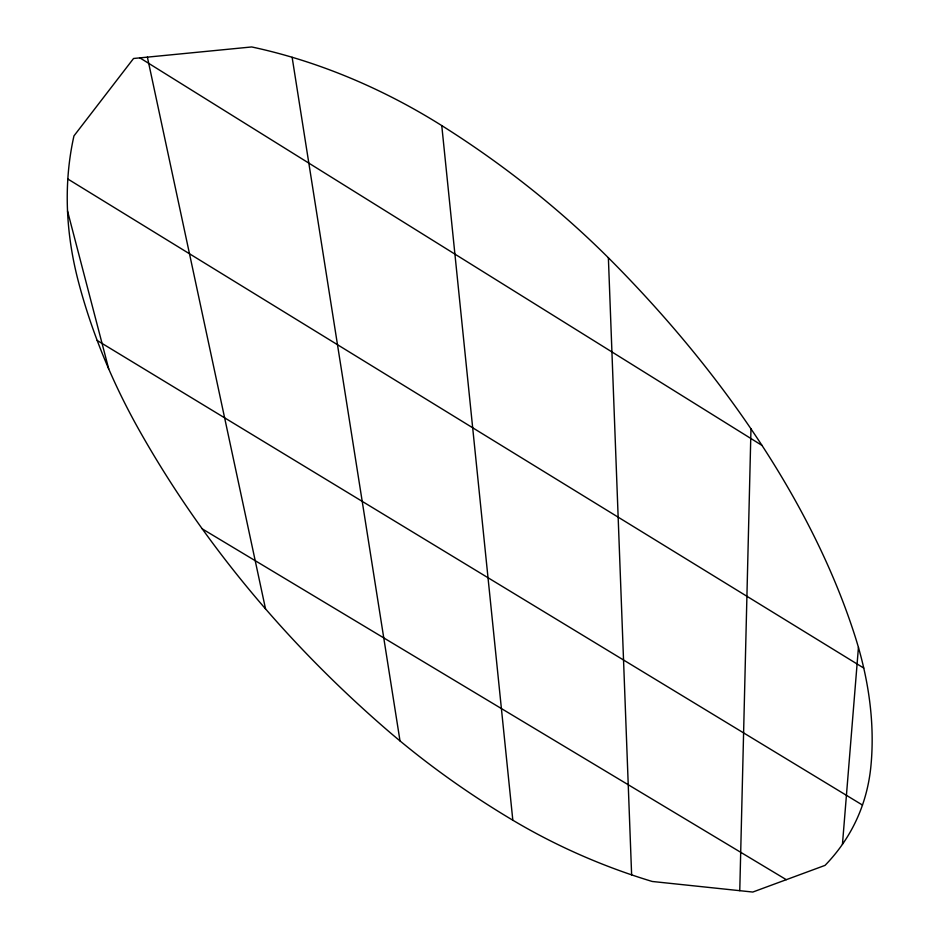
<?xml version="1.0" encoding="UTF-8"?>
<svg xmlns="http://www.w3.org/2000/svg" width="939" height="939" viewBox="0 0 939 939"><rect width="100%" height="100%" fill="white"/><g stroke="black" fill="none" stroke-linecap="round" stroke-linejoin="round"><path stroke-width="1.41" d="M739.768 890.677L750.977 428.865M842.447 844.314L858.434 647.464M202.284 528.892L786.295 879.679M97.187 340.47L862.471 805.063M67.831 179.009L863.739 668.063M139.888 57.866L761.999 445.426M67.526 211.005L108.701 368.886M147.388 57.138L265.526 608.859M292.123 57.267L400.014 740.918M441.764 125.591L512.823 820.216A421.811 280.198 20.7 0 0 652.253 881.475L752.796 892.05L825.029 865.382A411.658 256.429 25.6 0 0 870.981 765.367A598.777 366.21 29.4 0 0 854.572 634.752A875.348 501.59 33.2 0 0 614.083 263.507A622.451 389.439 32.3 0 0 441.764 125.591A426.787 286.606 33.1 0 0 251.687 46.95L133.549 58.488L73.958 135.897A460.803 340.258 29.9 0 0 78.606 282.416A772.398 603.894 19.7 0 0 139.723 431.107A1499.736 1200.605 -7.2 0 0 384.732 727.96A747.327 550.348 16.3 0 0 512.823 820.216M608.378 257.767L631.63 874.866"/></g></svg>
